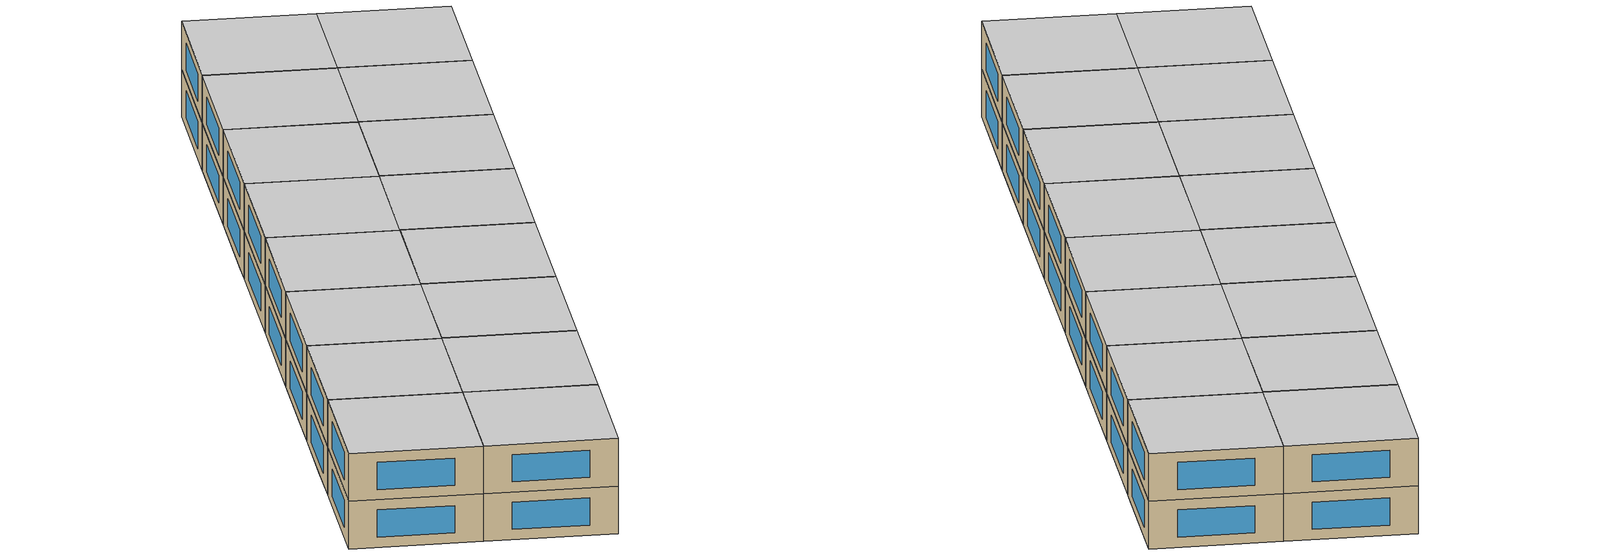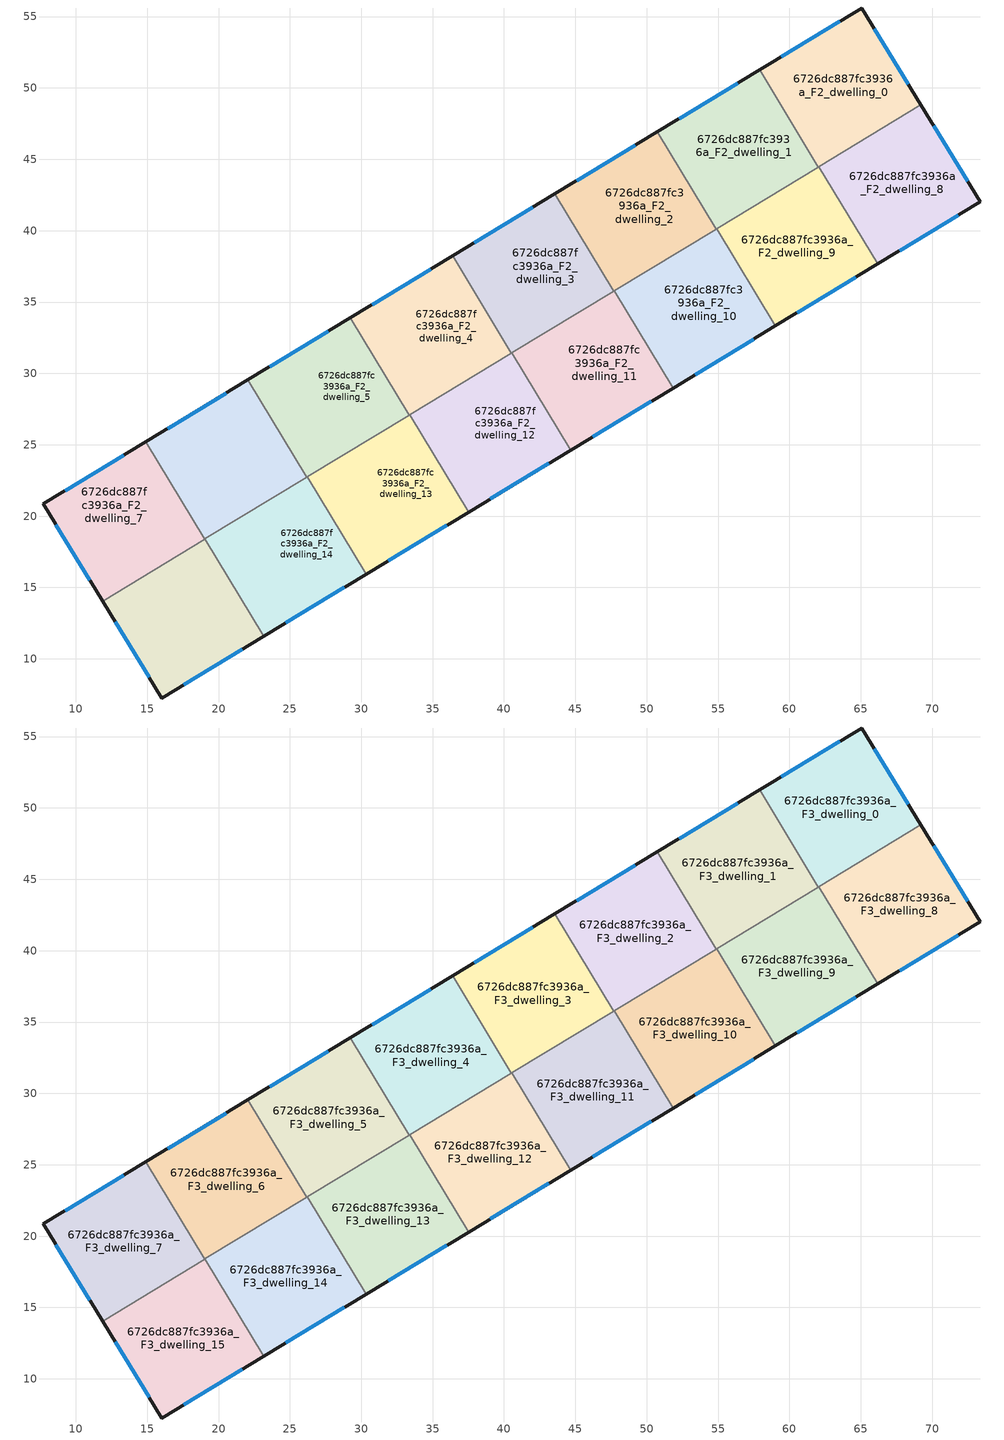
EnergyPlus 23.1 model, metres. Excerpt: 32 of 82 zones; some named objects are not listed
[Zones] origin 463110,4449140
6726dc887fc3936a_F2_dwelling_0
 floor to 6726dc887fc3936a_F1_dwelling_1 (EU_floor_Construction): 65.07,55.6 69.22,48.81 62.47,44.72 58.34,51.53 z6
 floor to 6726dc887fc3936a_F1_dwelling_3 (EU_floor_Construction): 58.34,51.53 62.47,44.72 62.03,44.46 57.91,51.26 z6
 wall outside (EU_wall_Construction): 69.22,48.81 65.07,55.6 57.91,51.26 z6:9
 wall to 6726dc887fc3936a_F2_dwelling_1 (EU_wall_Construction): 57.91,51.26 62.03,44.46 z6:9
 wall to 6726dc887fc3936a_F2_dwelling_8 (EU_wall_Construction): 62.06,44.47 69.22,48.81 z6:9
 wall to 6726dc887fc3936a_F2_dwelling_9 (EU_wall_Construction): 62.03,44.46 62.06,44.47 z6:9
 window (EU_Window_Construction): 68.33,50.27 65.95,54.15 / 63.53,54.67 59.44,52.19 z6.64:8.36
6726dc887fc3936a_F2_dwelling_1
 floor adiabatic (EU_floor_Construction): 57.91,51.26 62.03,44.46 55.72,40.63 51.59,47.44 z6
 floor to 6726dc887fc3936a_F1_dwelling_5 (EU_floor_Construction): 51.59,47.44 55.72,40.63 54.86,40.11 50.74,46.92 z6
 wall outside (EU_wall_Construction): 57.91,51.26 50.74,46.92 z6:9
 wall to 6726dc887fc3936a_F2_dwelling_2 (EU_wall_Construction): 50.74,46.92 54.86,40.11 z6:9
 wall to 6726dc887fc3936a_F2_dwelling_9 (EU_wall_Construction): 54.89,40.13 62.03,44.46 z6:9
 wall to 6726dc887fc3936a_F2_dwelling_10 (EU_wall_Construction): 54.86,40.11 54.89,40.13 z6:9
 window (EU_Window_Construction): 56.37,50.33 52.27,47.85 z6.64:8.36
6726dc887fc3936a_F2_dwelling_10
 floor to 6726dc887fc3936a_F1_dwelling_4 (EU_floor_Construction): 54.89,40.13 59.02,33.32 53.1,29.73 48.97,36.54 z6
 floor adiabatic (EU_floor_Construction): 54.89,40.13 48.97,36.54 53.1,29.73 51.85,28.97 47.72,35.78 z6
 wall outside (EU_wall_Construction): 51.85,28.97 59.02,33.32 z6:9
 wall to 6726dc887fc3936a_F2_dwelling_9 (EU_wall_Construction): 59.02,33.32 54.89,40.13 z6:9
 wall to 6726dc887fc3936a_F2_dwelling_11 (EU_wall_Construction): 47.72,35.78 51.85,28.97 z6:9
 wall to 6726dc887fc3936a_F2_dwelling_2 (EU_wall_Construction): 54.86,40.11 47.72,35.78 z6:9
 window (EU_Window_Construction): 53.39,29.91 57.48,32.39 z6.64:8.36
6726dc887fc3936a_F2_dwelling_11
 floor adiabatic (EU_floor_Construction): 47.72,35.78 51.85,28.97 46.35,25.64 42.23,32.45 z6
 floor to 6726dc887fc3936a_F1_dwelling_8 (EU_floor_Construction): 42.23,32.45 46.35,25.64 44.68,24.63 40.56,31.44 z6
 wall outside (EU_wall_Construction): 44.68,24.63 51.85,28.97 z6:9
 wall to 6726dc887fc3936a_F2_dwelling_12 (EU_wall_Construction): 40.56,31.44 44.68,24.63 z6:9
 wall to 6726dc887fc3936a_F2_dwelling_3 (EU_wall_Construction): 47.69,35.76 40.56,31.44 z6:9
 wall to 6726dc887fc3936a_F2_dwelling_2 (EU_wall_Construction): 47.72,35.78 47.69,35.76 z6:9
 window (EU_Window_Construction): 46.22,25.56 50.32,28.04 z6.64:8.36
6726dc887fc3936a_F2_dwelling_12
 floor to 6726dc887fc3936a_F1_dwelling_8 (EU_floor_Construction): 40.56,31.44 44.68,24.63 39.61,21.55 35.48,28.36 z6
 floor to 6726dc887fc3936a_F1_dwelling_10 (EU_floor_Construction): 35.48,28.36 39.61,21.55 37.51,20.29 33.39,27.09 z6
 wall outside (EU_wall_Construction): 37.52,20.29 44.68,24.63 z6:9
 wall to 6726dc887fc3936a_F2_dwelling_13 (EU_wall_Construction): 33.39,27.09 37.52,20.29 z6:9
 wall to 6726dc887fc3936a_F2_dwelling_4 (EU_wall_Construction): 40.52,31.42 33.39,27.09 z6:9
 wall to 6726dc887fc3936a_F2_dwelling_3 (EU_wall_Construction): 40.56,31.44 40.52,31.42 z6:9
 window (EU_Window_Construction): 39.05,21.22 43.15,23.7 z6.64:8.36
6726dc887fc3936a_F2_dwelling_13
 floor to 6726dc887fc3936a_F1_dwelling_10 (EU_floor_Construction): 33.39,27.09 37.52,20.29 32.86,17.46 28.73,24.27 z6
 floor to 6726dc887fc3936a_F1_dwelling_12 (EU_floor_Construction): 28.73,24.27 32.86,17.46 30.35,15.94 26.22,22.75 z6
 wall outside (EU_wall_Construction): 30.35,15.94 37.52,20.29 z6:9
 wall to 6726dc887fc3936a_F2_dwelling_14 (EU_wall_Construction): 26.22,22.75 30.35,15.94 z6:9
 wall to 6726dc887fc3936a_F2_dwelling_5 (EU_wall_Construction): 33.36,27.07 26.22,22.75 z6:9
 wall to 6726dc887fc3936a_F2_dwelling_4 (EU_wall_Construction): 33.39,27.09 33.36,27.07 z6:9
 window (EU_Window_Construction): 31.88,16.87 35.98,19.35 z6.64:8.36
6726dc887fc3936a_F2_dwelling_14
 floor to 6726dc887fc3936a_F1_dwelling_12 (EU_floor_Construction): 26.22,22.75 30.35,15.94 26.12,13.38 21.99,20.18 z6
 floor to 6726dc887fc3936a_F1_dwelling_14 (EU_floor_Construction): 21.99,20.18 26.12,13.38 23.18,11.59 19.05,18.4 z6
 wall outside (EU_wall_Construction): 23.18,11.59 30.35,15.94 z6:9
 wall to 6726dc887fc3936a_F2_dwelling_15 (EU_wall_Construction): 19.05,18.4 23.18,11.59 z6:9
 wall to 6726dc887fc3936a_F2_dwelling_6 (EU_wall_Construction): 26.19,22.73 19.05,18.4 z6:9
 wall to 6726dc887fc3936a_F2_dwelling_5 (EU_wall_Construction): 26.22,22.75 26.19,22.73 z6:9
 window (EU_Window_Construction): 24.71,12.52 28.81,15.01 z6.64:8.36
6726dc887fc3936a_F2_dwelling_15
 floor to 6726dc887fc3936a_F1_dwelling_14 (EU_floor_Construction): 19.05,18.4 23.18,11.59 19.37,9.29 15.24,16.09 z6
 floor to 6726dc887fc3936a_F1_dwelling_15 (EU_floor_Construction): 15.24,16.09 19.37,9.29 16.02,7.26 11.87,14.05 z6
 wall outside (EU_wall_Construction): 11.87,14.05 16.02,7.26 23.18,11.59 z6:9
 wall to 6726dc887fc3936a_F2_dwelling_7 (EU_wall_Construction): 19.02,18.39 11.87,14.05 z6:9
 wall to 6726dc887fc3936a_F2_dwelling_6 (EU_wall_Construction): 19.05,18.4 19.03,18.39 z6:9
 window (EU_Window_Construction): 17.55,8.19 21.65,10.66 / 12.76,12.59 15.13,8.71 z6.64:8.36
6726dc887fc3936a_F2_dwelling_2
 floor to 6726dc887fc3936a_F1_dwelling_5 (EU_floor_Construction): 50.74,46.92 54.86,40.11 48.97,36.54 44.85,43.35 z6
 floor to 6726dc887fc3936a_F1_dwelling_7 (EU_floor_Construction): 44.85,43.35 48.97,36.54 47.69,35.76 43.57,42.57 z6
 wall outside (EU_wall_Construction): 50.74,46.92 43.57,42.57 z6:9
 wall to 6726dc887fc3936a_F2_dwelling_3 (EU_wall_Construction): 43.57,42.57 47.69,35.76 z6:9
 window (EU_Window_Construction): 49.2,45.99 45.1,43.5 z6.64:8.36
6726dc887fc3936a_F2_dwelling_3
 floor to 6726dc887fc3936a_F1_dwelling_7 (EU_floor_Construction): 43.57,42.57 47.69,35.76 42.23,32.45 38.1,39.26 z6
 floor to 6726dc887fc3936a_F1_dwelling_9 (EU_floor_Construction): 38.1,39.26 42.23,32.45 40.52,31.42 36.4,38.23 z6
 wall outside (EU_wall_Construction): 43.57,42.57 36.4,38.23 z6:9
 wall to 6726dc887fc3936a_F2_dwelling_4 (EU_wall_Construction): 36.4,38.23 40.52,31.42 z6:9
 window (EU_Window_Construction): 42.03,41.64 37.93,39.16 z6.64:8.36
6726dc887fc3936a_F2_dwelling_4
 floor to 6726dc887fc3936a_F1_dwelling_9 (EU_floor_Construction): 36.4,38.23 40.52,31.42 35.48,28.36 31.35,35.17 z6
 floor to 6726dc887fc3936a_F1_dwelling_11 (EU_floor_Construction): 31.35,35.17 35.48,28.36 33.36,27.07 29.23,33.88 z6
 wall outside (EU_wall_Construction): 36.4,38.23 29.23,33.88 z6:9
 wall to 6726dc887fc3936a_F2_dwelling_5 (EU_wall_Construction): 29.23,33.88 33.36,27.07 z6:9
 window (EU_Window_Construction): 34.86,37.3 30.76,34.81 z6.64:8.36
6726dc887fc3936a_F2_dwelling_5
 floor to 6726dc887fc3936a_F1_dwelling_11 (EU_floor_Construction): 29.23,33.88 33.36,27.07 28.73,24.27 24.61,31.08 z6
 floor to 6726dc887fc3936a_F1_dwelling_13 (EU_floor_Construction): 24.61,31.08 28.73,24.27 26.19,22.73 22.06,29.54 z6
 wall outside (EU_wall_Construction): 29.23,33.88 22.06,29.54 z6:9
 wall to 6726dc887fc3936a_F2_dwelling_6 (EU_wall_Construction): 22.06,29.54 26.19,22.73 z6:9
 window (EU_Window_Construction): 27.69,32.95 23.6,30.47 z6.64:8.36
6726dc887fc3936a_F2_dwelling_6
 floor to 6726dc887fc3936a_F1_dwelling_13 (EU_floor_Construction): 22.06,29.54 26.19,22.73 21.99,20.18 17.86,26.99 z6
 floor to 6726dc887fc3936a_F1_dwelling_15 (EU_floor_Construction): 20.61,22.46 21.99,20.18 19.02,18.39 17.64,20.66 z6
 floor to 6726dc887fc3936a_F1_dwelling_16 (EU_floor_Construction): 17.86,26.99 20.61,22.46 17.64,20.66 14.9,25.2 z6
 wall outside (EU_wall_Construction): 22.06,29.54 14.9,25.2 z6:9
 wall to 6726dc887fc3936a_F2_dwelling_7 (EU_wall_Construction): 14.9,25.2 19.03,18.39 z6:9
 window (EU_Window_Construction): 20.53,28.61 16.43,26.13 z6.64:8.36
6726dc887fc3936a_F2_dwelling_7
 floor to 6726dc887fc3936a_F1_dwelling_15 (EU_floor_Construction): 17.64,20.66 19.02,18.39 11.87,14.05 10.48,16.32 z6
 floor to 6726dc887fc3936a_F1_dwelling_16 (EU_floor_Construction): 14.9,25.2 17.64,20.66 10.48,16.32 7.72,20.85 z6
 wall outside (EU_wall_Construction): 14.9,25.2 7.72,20.85 11.87,14.05 z6:9
 window (EU_Window_Construction): 8.61,19.39 10.98,15.51 / 13.36,24.27 9.26,21.78 z6.64:8.36
6726dc887fc3936a_F2_dwelling_8
 floor to 6726dc887fc3936a_F1_dwelling_0 (EU_floor_Construction): 69.22,48.8 73.37,42.02 66.59,37.91 62.48,44.71 z6
 floor to 6726dc887fc3936a_F1_dwelling_2 (EU_floor_Construction): 62.47,44.72 66.59,37.91 66.19,37.67 62.06,44.47 z6
 floor to 6726dc887fc3936a_F1_dwelling_1 (EU_floor_Construction): 69.22,48.81 69.22,48.8 62.48,44.71 62.47,44.72 z6
 wall outside (EU_wall_Construction): 66.19,37.67 73.37,42.02 69.22,48.81 z6:9
 wall to 6726dc887fc3936a_F2_dwelling_9 (EU_wall_Construction): 62.06,44.47 66.19,37.67 z6:9
 window (EU_Window_Construction): 72.48,43.47 70.11,47.36 / 67.73,38.6 71.83,41.09 z6.64:8.36
6726dc887fc3936a_F2_dwelling_9
 floor adiabatic (EU_floor_Construction): 62.06,44.47 66.19,37.67 59.02,33.32 54.89,40.13 z6
 wall outside (EU_wall_Construction): 59.02,33.32 66.19,37.67 z6:9
 window (EU_Window_Construction): 60.55,34.25 64.65,36.73 z6.64:8.36
6726dc887fc3936a_F3_dwelling_0
 floor to 6726dc887fc3936a_F2_dwelling_0 (EU_floor_Construction): 65.07,55.6 69.22,48.81 62.03,44.46 57.91,51.26 z9
 wall outside (EU_wall_Construction): 69.22,48.81 65.07,55.6 57.91,51.26 z9:12
 wall to 6726dc887fc3936a_F3_dwelling_1 (EU_wall_Construction): 57.91,51.26 62.03,44.46 z9:12
 wall to 6726dc887fc3936a_F3_dwelling_8 (EU_wall_Construction): 62.06,44.47 69.22,48.81 z9:12
 wall to 6726dc887fc3936a_F3_dwelling_9 (EU_wall_Construction): 62.03,44.46 62.06,44.47 z9:12
 window (EU_Window_Construction): 68.33,50.27 65.95,54.15 / 63.53,54.67 59.44,52.19 z9.64:11.36
 ceiling to 6726dc887fc3936a_F4_dwelling_0 (EU_floor_Construction): 69.22,48.81 65.07,55.6 57.91,51.26 62.03,44.46 z12
6726dc887fc3936a_F3_dwelling_1
 floor to 6726dc887fc3936a_F2_dwelling_1 (EU_floor_Construction): 57.91,51.26 62.03,44.46 54.86,40.11 50.74,46.92 z9
 wall outside (EU_wall_Construction): 57.91,51.26 50.74,46.92 z9:12
 wall to 6726dc887fc3936a_F3_dwelling_2 (EU_wall_Construction): 50.74,46.92 54.86,40.11 z9:12
 wall to 6726dc887fc3936a_F3_dwelling_9 (EU_wall_Construction): 54.89,40.13 62.03,44.46 z9:12
 wall to 6726dc887fc3936a_F3_dwelling_10 (EU_wall_Construction): 54.86,40.11 54.89,40.13 z9:12
 window (EU_Window_Construction): 56.37,50.33 52.27,47.85 z9.64:11.36
 ceiling to 6726dc887fc3936a_F4_dwelling_1 (EU_floor_Construction): 62.03,44.46 57.91,51.26 50.74,46.92 54.86,40.11 z12
6726dc887fc3936a_F3_dwelling_10
 floor to 6726dc887fc3936a_F2_dwelling_10 (EU_floor_Construction): 54.89,40.13 59.02,33.32 51.85,28.97 47.72,35.78 z9
 wall outside (EU_wall_Construction): 51.85,28.97 59.02,33.32 z9:12
 wall to 6726dc887fc3936a_F3_dwelling_9 (EU_wall_Construction): 59.02,33.32 54.89,40.13 z9:12
 wall to 6726dc887fc3936a_F3_dwelling_11 (EU_wall_Construction): 47.72,35.78 51.85,28.97 z9:12
 wall to 6726dc887fc3936a_F3_dwelling_2 (EU_wall_Construction): 54.86,40.11 47.72,35.78 z9:12
 window (EU_Window_Construction): 53.39,29.91 57.48,32.39 z9.64:11.36
 ceiling to 6726dc887fc3936a_F4_dwelling_10 (EU_floor_Construction): 59.02,33.32 54.89,40.13 47.72,35.78 51.85,28.97 z12
6726dc887fc3936a_F3_dwelling_11
 floor to 6726dc887fc3936a_F2_dwelling_11 (EU_floor_Construction): 47.72,35.78 51.85,28.97 44.68,24.63 40.56,31.44 z9
 wall outside (EU_wall_Construction): 44.68,24.63 51.85,28.97 z9:12
 wall to 6726dc887fc3936a_F3_dwelling_12 (EU_wall_Construction): 40.56,31.44 44.68,24.63 z9:12
 wall to 6726dc887fc3936a_F3_dwelling_3 (EU_wall_Construction): 47.69,35.76 40.56,31.44 z9:12
 wall to 6726dc887fc3936a_F3_dwelling_2 (EU_wall_Construction): 47.72,35.78 47.69,35.76 z9:12
 window (EU_Window_Construction): 46.22,25.56 50.32,28.04 z9.64:11.36
 ceiling to 6726dc887fc3936a_F4_dwelling_11 (EU_floor_Construction): 51.85,28.97 47.72,35.78 40.56,31.44 44.68,24.63 z12
6726dc887fc3936a_F3_dwelling_12
 floor to 6726dc887fc3936a_F2_dwelling_12 (EU_floor_Construction): 40.56,31.44 44.68,24.63 37.52,20.29 33.39,27.09 z9
 wall outside (EU_wall_Construction): 37.52,20.29 44.68,24.63 z9:12
 wall to 6726dc887fc3936a_F3_dwelling_13 (EU_wall_Construction): 33.39,27.09 37.52,20.29 z9:12
 wall to 6726dc887fc3936a_F3_dwelling_4 (EU_wall_Construction): 40.52,31.42 33.39,27.09 z9:12
 wall to 6726dc887fc3936a_F3_dwelling_3 (EU_wall_Construction): 40.56,31.44 40.52,31.42 z9:12
 window (EU_Window_Construction): 39.05,21.22 43.15,23.7 z9.64:11.36
 ceiling to 6726dc887fc3936a_F4_dwelling_12 (EU_floor_Construction): 44.68,24.63 40.56,31.44 33.39,27.09 37.52,20.29 z12
6726dc887fc3936a_F3_dwelling_13
 floor to 6726dc887fc3936a_F2_dwelling_13 (EU_floor_Construction): 33.39,27.09 37.52,20.29 30.35,15.94 26.22,22.75 z9
 wall outside (EU_wall_Construction): 30.35,15.94 37.52,20.29 z9:12
 wall to 6726dc887fc3936a_F3_dwelling_14 (EU_wall_Construction): 26.22,22.75 30.35,15.94 z9:12
 wall to 6726dc887fc3936a_F3_dwelling_5 (EU_wall_Construction): 33.36,27.07 26.22,22.75 z9:12
 wall to 6726dc887fc3936a_F3_dwelling_4 (EU_wall_Construction): 33.39,27.09 33.36,27.07 z9:12
 window (EU_Window_Construction): 31.88,16.87 35.98,19.35 z9.64:11.36
 ceiling to 6726dc887fc3936a_F4_dwelling_13 (EU_floor_Construction): 37.52,20.29 33.39,27.09 26.22,22.75 30.35,15.94 z12
6726dc887fc3936a_F3_dwelling_14
 floor to 6726dc887fc3936a_F2_dwelling_14 (EU_floor_Construction): 26.22,22.75 30.35,15.94 23.18,11.59 19.05,18.4 z9
 wall outside (EU_wall_Construction): 23.18,11.59 30.35,15.94 z9:12
 wall to 6726dc887fc3936a_F3_dwelling_15 (EU_wall_Construction): 19.05,18.4 23.18,11.59 z9:12
 wall to 6726dc887fc3936a_F3_dwelling_6 (EU_wall_Construction): 26.19,22.73 19.05,18.4 z9:12
 wall to 6726dc887fc3936a_F3_dwelling_5 (EU_wall_Construction): 26.22,22.75 26.19,22.73 z9:12
 window (EU_Window_Construction): 24.71,12.52 28.81,15.01 z9.64:11.36
 ceiling to 6726dc887fc3936a_F4_dwelling_14 (EU_floor_Construction): 30.35,15.94 26.22,22.75 19.05,18.4 23.18,11.59 z12
6726dc887fc3936a_F3_dwelling_15
 floor to 6726dc887fc3936a_F2_dwelling_15 (EU_floor_Construction): 19.05,18.4 23.18,11.59 16.02,7.26 11.87,14.05 z9
 wall outside (EU_wall_Construction): 11.87,14.05 16.02,7.26 23.18,11.59 z9:12
 wall to 6726dc887fc3936a_F3_dwelling_7 (EU_wall_Construction): 19.02,18.39 11.87,14.05 z9:12
 wall to 6726dc887fc3936a_F3_dwelling_6 (EU_wall_Construction): 19.05,18.4 19.03,18.39 z9:12
 window (EU_Window_Construction): 17.55,8.19 21.65,10.66 / 12.76,12.59 15.13,8.71 z9.64:11.36
 ceiling to 6726dc887fc3936a_F4_dwelling_15 (EU_floor_Construction): 23.18,11.59 19.05,18.4 11.87,14.05 16.02,7.26 z12
6726dc887fc3936a_F3_dwelling_2
 floor to 6726dc887fc3936a_F2_dwelling_2 (EU_floor_Construction): 50.74,46.92 54.86,40.11 47.69,35.76 43.57,42.57 z9
 wall outside (EU_wall_Construction): 50.74,46.92 43.57,42.57 z9:12
 wall to 6726dc887fc3936a_F3_dwelling_3 (EU_wall_Construction): 43.57,42.57 47.69,35.76 z9:12
 window (EU_Window_Construction): 49.2,45.99 45.1,43.5 z9.64:11.36
 ceiling to 6726dc887fc3936a_F4_dwelling_2 (EU_floor_Construction): 54.86,40.11 50.74,46.92 43.57,42.57 47.69,35.76 z12
6726dc887fc3936a_F3_dwelling_3
 floor to 6726dc887fc3936a_F2_dwelling_3 (EU_floor_Construction): 43.57,42.57 47.69,35.76 40.52,31.42 36.4,38.23 z9
 wall outside (EU_wall_Construction): 43.57,42.57 36.4,38.23 z9:12
 wall to 6726dc887fc3936a_F3_dwelling_4 (EU_wall_Construction): 36.4,38.23 40.52,31.42 z9:12
 window (EU_Window_Construction): 42.03,41.64 37.93,39.16 z9.64:11.36
 ceiling to 6726dc887fc3936a_F4_dwelling_3 (EU_floor_Construction): 47.69,35.76 43.57,42.57 36.4,38.23 40.52,31.42 z12
6726dc887fc3936a_F3_dwelling_4
 floor to 6726dc887fc3936a_F2_dwelling_4 (EU_floor_Construction): 36.4,38.23 40.52,31.42 33.36,27.07 29.23,33.88 z9
 wall outside (EU_wall_Construction): 36.4,38.23 29.23,33.88 z9:12
 wall to 6726dc887fc3936a_F3_dwelling_5 (EU_wall_Construction): 29.23,33.88 33.36,27.07 z9:12
 window (EU_Window_Construction): 34.86,37.3 30.76,34.81 z9.64:11.36
 ceiling to 6726dc887fc3936a_F4_dwelling_4 (EU_floor_Construction): 40.52,31.42 36.4,38.23 29.23,33.88 33.36,27.07 z12
6726dc887fc3936a_F3_dwelling_5
 floor to 6726dc887fc3936a_F2_dwelling_5 (EU_floor_Construction): 29.23,33.88 33.36,27.07 26.19,22.73 22.06,29.54 z9
 wall outside (EU_wall_Construction): 29.23,33.88 22.06,29.54 z9:12
 wall to 6726dc887fc3936a_F3_dwelling_6 (EU_wall_Construction): 22.06,29.54 26.19,22.73 z9:12
 window (EU_Window_Construction): 27.69,32.95 23.6,30.47 z9.64:11.36
 ceiling to 6726dc887fc3936a_F4_dwelling_5 (EU_floor_Construction): 33.36,27.07 29.23,33.88 22.06,29.54 26.19,22.73 z12
6726dc887fc3936a_F3_dwelling_6
 floor to 6726dc887fc3936a_F2_dwelling_6 (EU_floor_Construction): 22.06,29.54 26.19,22.73 19.03,18.39 14.9,25.2 z9
 wall outside (EU_wall_Construction): 22.06,29.54 14.9,25.2 z9:12
 wall to 6726dc887fc3936a_F3_dwelling_7 (EU_wall_Construction): 14.9,25.2 19.03,18.39 z9:12
 window (EU_Window_Construction): 20.53,28.61 16.43,26.13 z9.64:11.36
 ceiling to 6726dc887fc3936a_F4_dwelling_6 (EU_floor_Construction): 26.19,22.73 22.06,29.54 14.9,25.2 19.03,18.39 z12
6726dc887fc3936a_F3_dwelling_7
 floor to 6726dc887fc3936a_F2_dwelling_7 (EU_floor_Construction): 14.9,25.2 19.03,18.39 11.87,14.05 7.72,20.85 z9
 wall outside (EU_wall_Construction): 14.9,25.2 7.72,20.85 11.87,14.05 z9:12
 window (EU_Window_Construction): 8.61,19.39 10.98,15.51 / 13.36,24.27 9.26,21.78 z9.64:11.36
 ceiling to 6726dc887fc3936a_F4_dwelling_7 (EU_floor_Construction): 19.03,18.39 14.9,25.2 7.72,20.85 11.87,14.05 z12
6726dc887fc3936a_F3_dwelling_8
 floor to 6726dc887fc3936a_F2_dwelling_8 (EU_floor_Construction): 69.22,48.81 73.37,42.02 66.19,37.67 62.06,44.47 z9
 wall outside (EU_wall_Construction): 66.19,37.67 73.37,42.02 69.22,48.81 z9:12
 wall to 6726dc887fc3936a_F3_dwelling_9 (EU_wall_Construction): 62.06,44.47 66.19,37.67 z9:12
 window (EU_Window_Construction): 72.48,43.47 70.11,47.36 / 67.73,38.6 71.83,41.09 z9.64:11.36
 ceiling to 6726dc887fc3936a_F4_dwelling_8 (EU_floor_Construction): 73.37,42.02 69.22,48.81 62.06,44.47 66.19,37.67 z12
6726dc887fc3936a_F3_dwelling_9
 floor to 6726dc887fc3936a_F2_dwelling_9 (EU_floor_Construction): 62.06,44.47 66.19,37.67 59.02,33.32 54.89,40.13 z9
 wall outside (EU_wall_Construction): 59.02,33.32 66.19,37.67 z9:12
 window (EU_Window_Construction): 60.55,34.25 64.65,36.73 z9.64:11.36
 ceiling to 6726dc887fc3936a_F4_dwelling_9 (EU_floor_Construction): 66.19,37.67 62.06,44.47 54.89,40.13 59.02,33.32 z12
[Building]
EU S2 Campaign: North Axis=0; Terrain=City; Solar Distribution=FullExterior
[Site:Location]
Yerevan-Zvartnots.Intl.AP: Latitude=40.15; Longitude=44.383; Time Zone=4; Elevation=854
[SizingPeriod:WeatherFileDays]
AnnualSizingPeriod: Begin Month=1; Begin Day of Month=1; End Month=12; End Day of Month=31; Day of Week for Start Day=Monday; Use Weather File Daylight Saving Period=No; Use Weather File Rain and Snow Indicators=No
[MATERIAL]
EU_InternalMass_Material: Roughness=MediumRough; Thickness=0.1; Conductivity=1; Density=1800; Specific Heat=900; Thermal Absorptance=0.9; Solar Absorptance=0.7; Visible Absorptance=0.7
[MATERIAL:NOMASS] Roughness=MediumRough; Thermal Absorptance=0.9; Solar Absorptance=0.7; Visible Absorptance=0.7
Name | Thermal Resistance
EU_wall_NoMass | 1.05043
EU_floor_NoMass | 0.478065
[WINDOWMATERIAL:SIMPLEGLAZINGSYSTEM]
EU_Window_SimpleGlazing: UFactor=2.5566; Solar Heat Gain Coefficient=0.75; Visible Transmittance=0.75
[CONSTRUCTION]
EU_wall_Construction: EU_wall_NoMass
EU_floor_Construction: EU_floor_NoMass
EU_Window_Construction: EU_Window_SimpleGlazing
EU_InternalMass_Construction: EU_InternalMass_Material
[ZONE] Type=1; Multiplier=1; Ceiling Height=autocalculate; Floor Area=autocalculate; Part of Total Floor Area=Yes
Name | Volume
6726dc887fc3936a_F2_dwelling_0; 6726dc887fc3936a_F3_dwelling_0 | 200.208
6726dc887fc3936a_F2_dwelling_1; 6726dc887fc3936a_F3_dwelling_1 | 200.175
6726dc887fc3936a_F2_dwelling_10; 6726dc887fc3936a_F3_dwelling_10; 6726dc887fc3936a_F2_dwelling_11; 6726dc887fc3936a_F3_dwelling_11; 6726dc887fc3936a_F2_dwelling_12; 6726dc887fc3936a_F3_dwelling_12; 6726dc887fc3936a_F2_dwelling_4; 6726dc887fc3936a_F3_dwelling_4 | 200.195
6726dc887fc3936a_F2_dwelling_13; 6726dc887fc3936a_F3_dwelling_13 | 200.199
6726dc887fc3936a_F2_dwelling_14; 6726dc887fc3936a_F3_dwelling_14 | 200.21
6726dc887fc3936a_F2_dwelling_15; 6726dc887fc3936a_F3_dwelling_15 | 200.188
6726dc887fc3936a_F2_dwelling_2; 6726dc887fc3936a_F3_dwelling_2 | 200.196
6726dc887fc3936a_F2_dwelling_3; 6726dc887fc3936a_F3_dwelling_3 | 200.182
6726dc887fc3936a_F2_dwelling_5; 6726dc887fc3936a_F3_dwelling_5 | 200.201
6726dc887fc3936a_F2_dwelling_6; 6726dc887fc3936a_F3_dwelling_6 | 200.203
6726dc887fc3936a_F2_dwelling_7; 6726dc887fc3936a_F3_dwelling_7 | 200.214
6726dc887fc3936a_F2_dwelling_8; 6726dc887fc3936a_F3_dwelling_8 | 200.213
6726dc887fc3936a_F2_dwelling_9; 6726dc887fc3936a_F3_dwelling_9 | 200.194
[INTERNALMASS] Construction=EU_InternalMass_Construction
Name | Zone or ZoneList | Surface Area
6726dc887fc3936a_F2_dwelling_0_EU_InternalMass | 6726dc887fc3936a_F2_dwelling_0 | 66.736
6726dc887fc3936a_F2_dwelling_1_EU_InternalMass | 6726dc887fc3936a_F2_dwelling_1 | 66.725
6726dc887fc3936a_F2_dwelling_2_EU_InternalMass | 6726dc887fc3936a_F2_dwelling_2 | 66.7321
6726dc887fc3936a_F2_dwelling_3_EU_InternalMass | 6726dc887fc3936a_F2_dwelling_3 | 66.7271
6726dc887fc3936a_F2_dwelling_4_EU_InternalMass | 6726dc887fc3936a_F2_dwelling_4 | 66.7318
6726dc887fc3936a_F2_dwelling_5_EU_InternalMass | 6726dc887fc3936a_F2_dwelling_5 | 66.7337
6726dc887fc3936a_F2_dwelling_6_EU_InternalMass | 6726dc887fc3936a_F2_dwelling_6 | 66.7343
6726dc887fc3936a_F2_dwelling_7_EU_InternalMass | 6726dc887fc3936a_F2_dwelling_7 | 66.7381
6726dc887fc3936a_F2_dwelling_8_EU_InternalMass | 6726dc887fc3936a_F2_dwelling_8 | 66.7376
6726dc887fc3936a_F2_dwelling_9_EU_InternalMass | 6726dc887fc3936a_F2_dwelling_9 | 66.7316
6726dc887fc3936a_F2_dwelling_10_EU_InternalMass | 6726dc887fc3936a_F2_dwelling_10 | 66.7316
6726dc887fc3936a_F2_dwelling_11_EU_InternalMass | 6726dc887fc3936a_F2_dwelling_11 | 66.7316
6726dc887fc3936a_F2_dwelling_12_EU_InternalMass | 6726dc887fc3936a_F2_dwelling_12 | 66.7316
6726dc887fc3936a_F2_dwelling_13_EU_InternalMass | 6726dc887fc3936a_F2_dwelling_13 | 66.7328
6726dc887fc3936a_F2_dwelling_14_EU_InternalMass | 6726dc887fc3936a_F2_dwelling_14 | 66.7369
6726dc887fc3936a_F2_dwelling_15_EU_InternalMass | 6726dc887fc3936a_F2_dwelling_15 | 66.7292
6726dc887fc3936a_F3_dwelling_0_EU_InternalMass | 6726dc887fc3936a_F3_dwelling_0 | 66.736
6726dc887fc3936a_F3_dwelling_1_EU_InternalMass | 6726dc887fc3936a_F3_dwelling_1 | 66.725
6726dc887fc3936a_F3_dwelling_2_EU_InternalMass | 6726dc887fc3936a_F3_dwelling_2 | 66.7321
6726dc887fc3936a_F3_dwelling_3_EU_InternalMass | 6726dc887fc3936a_F3_dwelling_3 | 66.7271
6726dc887fc3936a_F3_dwelling_4_EU_InternalMass | 6726dc887fc3936a_F3_dwelling_4 | 66.7318
6726dc887fc3936a_F3_dwelling_5_EU_InternalMass | 6726dc887fc3936a_F3_dwelling_5 | 66.7337
6726dc887fc3936a_F3_dwelling_6_EU_InternalMass | 6726dc887fc3936a_F3_dwelling_6 | 66.7343
6726dc887fc3936a_F3_dwelling_7_EU_InternalMass | 6726dc887fc3936a_F3_dwelling_7 | 66.7381
6726dc887fc3936a_F3_dwelling_8_EU_InternalMass | 6726dc887fc3936a_F3_dwelling_8 | 66.7376
6726dc887fc3936a_F3_dwelling_9_EU_InternalMass | 6726dc887fc3936a_F3_dwelling_9 | 66.7316
6726dc887fc3936a_F3_dwelling_10_EU_InternalMass | 6726dc887fc3936a_F3_dwelling_10 | 66.7316
6726dc887fc3936a_F3_dwelling_11_EU_InternalMass | 6726dc887fc3936a_F3_dwelling_11 | 66.7316
6726dc887fc3936a_F3_dwelling_12_EU_InternalMass | 6726dc887fc3936a_F3_dwelling_12 | 66.7316
6726dc887fc3936a_F3_dwelling_13_EU_InternalMass | 6726dc887fc3936a_F3_dwelling_13 | 66.7328
6726dc887fc3936a_F3_dwelling_14_EU_InternalMass | 6726dc887fc3936a_F3_dwelling_14 | 66.7369
6726dc887fc3936a_F3_dwelling_15_EU_InternalMass | 6726dc887fc3936a_F3_dwelling_15 | 66.7292
[OTHEREQUIPMENT] Fuel Type=Electricity; Design Level Calculation Method=Watts/Area; Power per Zone Floor Area=1; Fraction Latent=0; Fraction Radiant=0; Fraction Lost=0; Carbon Dioxide Generation Rate=0; EndUse Subcategory=EU_Step8_InternalGains
Name | Zone or ZoneList or Space or SpaceList | Schedule
EU_Step8_InternalGain_6726dc887fc3936a_F2_dwelling_0_f000 | 6726dc887fc3936a_F2_dwelling_0 | EU_Step8_GainSchedule_6726dc887fc3936a_F2_dwelling_0_f000
EU_Step8_InternalGain_6726dc887fc3936a_F2_dwelling_1_f000 | 6726dc887fc3936a_F2_dwelling_1 | EU_Step8_GainSchedule_6726dc887fc3936a_F2_dwelling_1_f000
EU_Step8_InternalGain_6726dc887fc3936a_F2_dwelling_2_f000 | 6726dc887fc3936a_F2_dwelling_2 | EU_Step8_GainSchedule_6726dc887fc3936a_F2_dwelling_2_f000
EU_Step8_InternalGain_6726dc887fc3936a_F2_dwelling_3_f000 | 6726dc887fc3936a_F2_dwelling_3 | EU_Step8_GainSchedule_6726dc887fc3936a_F2_dwelling_3_f000
EU_Step8_InternalGain_6726dc887fc3936a_F2_dwelling_4_f000 | 6726dc887fc3936a_F2_dwelling_4 | EU_Step8_GainSchedule_6726dc887fc3936a_F2_dwelling_4_f000
EU_Step8_InternalGain_6726dc887fc3936a_F2_dwelling_5_f000 | 6726dc887fc3936a_F2_dwelling_5 | EU_Step8_GainSchedule_6726dc887fc3936a_F2_dwelling_5_f000
EU_Step8_InternalGain_6726dc887fc3936a_F2_dwelling_6_f000 | 6726dc887fc3936a_F2_dwelling_6 | EU_Step8_GainSchedule_6726dc887fc3936a_F2_dwelling_6_f000
EU_Step8_InternalGain_6726dc887fc3936a_F2_dwelling_7_f000 | 6726dc887fc3936a_F2_dwelling_7 | EU_Step8_GainSchedule_6726dc887fc3936a_F2_dwelling_7_f000
EU_Step8_InternalGain_6726dc887fc3936a_F2_dwelling_8_f000 | 6726dc887fc3936a_F2_dwelling_8 | EU_Step8_GainSchedule_6726dc887fc3936a_F2_dwelling_8_f000
EU_Step8_InternalGain_6726dc887fc3936a_F2_dwelling_9_f000 | 6726dc887fc3936a_F2_dwelling_9 | EU_Step8_GainSchedule_6726dc887fc3936a_F2_dwelling_9_f000
EU_Step8_InternalGain_6726dc887fc3936a_F2_dwelling_10_f000 | 6726dc887fc3936a_F2_dwelling_10 | EU_Step8_GainSchedule_6726dc887fc3936a_F2_dwelling_10_f000
EU_Step8_InternalGain_6726dc887fc3936a_F2_dwelling_11_f000 | 6726dc887fc3936a_F2_dwelling_11 | EU_Step8_GainSchedule_6726dc887fc3936a_F2_dwelling_11_f000
EU_Step8_InternalGain_6726dc887fc3936a_F2_dwelling_12_f000 | 6726dc887fc3936a_F2_dwelling_12 | EU_Step8_GainSchedule_6726dc887fc3936a_F2_dwelling_12_f000
EU_Step8_InternalGain_6726dc887fc3936a_F2_dwelling_13_f000 | 6726dc887fc3936a_F2_dwelling_13 | EU_Step8_GainSchedule_6726dc887fc3936a_F2_dwelling_13_f000
EU_Step8_InternalGain_6726dc887fc3936a_F2_dwelling_14_f000 | 6726dc887fc3936a_F2_dwelling_14 | EU_Step8_GainSchedule_6726dc887fc3936a_F2_dwelling_14_f000
EU_Step8_InternalGain_6726dc887fc3936a_F2_dwelling_15_f000 | 6726dc887fc3936a_F2_dwelling_15 | EU_Step8_GainSchedule_6726dc887fc3936a_F2_dwelling_15_f000
EU_Step8_InternalGain_6726dc887fc3936a_F3_dwelling_0_f000 | 6726dc887fc3936a_F3_dwelling_0 | EU_Step8_GainSchedule_6726dc887fc3936a_F3_dwelling_0_f000
EU_Step8_InternalGain_6726dc887fc3936a_F3_dwelling_1_f000 | 6726dc887fc3936a_F3_dwelling_1 | EU_Step8_GainSchedule_6726dc887fc3936a_F3_dwelling_1_f000
EU_Step8_InternalGain_6726dc887fc3936a_F3_dwelling_2_f000 | 6726dc887fc3936a_F3_dwelling_2 | EU_Step8_GainSchedule_6726dc887fc3936a_F3_dwelling_2_f000
EU_Step8_InternalGain_6726dc887fc3936a_F3_dwelling_3_f000 | 6726dc887fc3936a_F3_dwelling_3 | EU_Step8_GainSchedule_6726dc887fc3936a_F3_dwelling_3_f000
EU_Step8_InternalGain_6726dc887fc3936a_F3_dwelling_4_f000 | 6726dc887fc3936a_F3_dwelling_4 | EU_Step8_GainSchedule_6726dc887fc3936a_F3_dwelling_4_f000
EU_Step8_InternalGain_6726dc887fc3936a_F3_dwelling_5_f000 | 6726dc887fc3936a_F3_dwelling_5 | EU_Step8_GainSchedule_6726dc887fc3936a_F3_dwelling_5_f000
EU_Step8_InternalGain_6726dc887fc3936a_F3_dwelling_6_f000 | 6726dc887fc3936a_F3_dwelling_6 | EU_Step8_GainSchedule_6726dc887fc3936a_F3_dwelling_6_f000
EU_Step8_InternalGain_6726dc887fc3936a_F3_dwelling_7_f000 | 6726dc887fc3936a_F3_dwelling_7 | EU_Step8_GainSchedule_6726dc887fc3936a_F3_dwelling_7_f000
EU_Step8_InternalGain_6726dc887fc3936a_F3_dwelling_8_f000 | 6726dc887fc3936a_F3_dwelling_8 | EU_Step8_GainSchedule_6726dc887fc3936a_F3_dwelling_8_f000
EU_Step8_InternalGain_6726dc887fc3936a_F3_dwelling_9_f000 | 6726dc887fc3936a_F3_dwelling_9 | EU_Step8_GainSchedule_6726dc887fc3936a_F3_dwelling_9_f000
EU_Step8_InternalGain_6726dc887fc3936a_F3_dwelling_10_f000 | 6726dc887fc3936a_F3_dwelling_10 | EU_Step8_GainSchedule_6726dc887fc3936a_F3_dwelling_10_f000
EU_Step8_InternalGain_6726dc887fc3936a_F3_dwelling_11_f000 | 6726dc887fc3936a_F3_dwelling_11 | EU_Step8_GainSchedule_6726dc887fc3936a_F3_dwelling_11_f000
EU_Step8_InternalGain_6726dc887fc3936a_F3_dwelling_12_f000 | 6726dc887fc3936a_F3_dwelling_12 | EU_Step8_GainSchedule_6726dc887fc3936a_F3_dwelling_12_f000
EU_Step8_InternalGain_6726dc887fc3936a_F3_dwelling_13_f000 | 6726dc887fc3936a_F3_dwelling_13 | EU_Step8_GainSchedule_6726dc887fc3936a_F3_dwelling_13_f000
EU_Step8_InternalGain_6726dc887fc3936a_F3_dwelling_14_f000 | 6726dc887fc3936a_F3_dwelling_14 | EU_Step8_GainSchedule_6726dc887fc3936a_F3_dwelling_14_f000
EU_Step8_InternalGain_6726dc887fc3936a_F3_dwelling_15_f000 | 6726dc887fc3936a_F3_dwelling_15 | EU_Step8_GainSchedule_6726dc887fc3936a_F3_dwelling_15_f000
[ZONEVENTILATION:DESIGNFLOWRATE] Schedule=EU_AlwaysOn; Design Flow Rate Calculation Method=AirChanges/Hour; Air Changes per Hour=0.557805; Ventilation Type=Natural; Fan Pressure Rise=0; Fan Total Efficiency=1; Constant Term Coefficient=1; Temperature Term Coefficient=0; Velocity Term Coefficient=0; Velocity Squared Term Coefficient=0; Minimum Indoor Temperature=-100; Maximum Indoor Temperature=100; Delta Temperature=-100; Minimum Outdoor Temperature=-100; Maximum Outdoor Temperature=100; Maximum Wind Speed=40
Name | Zone or ZoneList or Space or SpaceList
EU_ConstantAir_6726dc887fc3936a_F2_dwelling_0 | 6726dc887fc3936a_F2_dwelling_0
EU_ConstantAir_6726dc887fc3936a_F2_dwelling_1 | 6726dc887fc3936a_F2_dwelling_1
EU_ConstantAir_6726dc887fc3936a_F2_dwelling_2 | 6726dc887fc3936a_F2_dwelling_2
EU_ConstantAir_6726dc887fc3936a_F2_dwelling_3 | 6726dc887fc3936a_F2_dwelling_3
EU_ConstantAir_6726dc887fc3936a_F2_dwelling_4 | 6726dc887fc3936a_F2_dwelling_4
EU_ConstantAir_6726dc887fc3936a_F2_dwelling_5 | 6726dc887fc3936a_F2_dwelling_5
EU_ConstantAir_6726dc887fc3936a_F2_dwelling_6 | 6726dc887fc3936a_F2_dwelling_6
EU_ConstantAir_6726dc887fc3936a_F2_dwelling_7 | 6726dc887fc3936a_F2_dwelling_7
EU_ConstantAir_6726dc887fc3936a_F2_dwelling_8 | 6726dc887fc3936a_F2_dwelling_8
EU_ConstantAir_6726dc887fc3936a_F2_dwelling_9 | 6726dc887fc3936a_F2_dwelling_9
EU_ConstantAir_6726dc887fc3936a_F2_dwelling_10 | 6726dc887fc3936a_F2_dwelling_10
EU_ConstantAir_6726dc887fc3936a_F2_dwelling_11 | 6726dc887fc3936a_F2_dwelling_11
EU_ConstantAir_6726dc887fc3936a_F2_dwelling_12 | 6726dc887fc3936a_F2_dwelling_12
EU_ConstantAir_6726dc887fc3936a_F2_dwelling_13 | 6726dc887fc3936a_F2_dwelling_13
EU_ConstantAir_6726dc887fc3936a_F2_dwelling_14 | 6726dc887fc3936a_F2_dwelling_14
EU_ConstantAir_6726dc887fc3936a_F2_dwelling_15 | 6726dc887fc3936a_F2_dwelling_15
EU_ConstantAir_6726dc887fc3936a_F3_dwelling_0 | 6726dc887fc3936a_F3_dwelling_0
EU_ConstantAir_6726dc887fc3936a_F3_dwelling_1 | 6726dc887fc3936a_F3_dwelling_1
EU_ConstantAir_6726dc887fc3936a_F3_dwelling_2 | 6726dc887fc3936a_F3_dwelling_2
EU_ConstantAir_6726dc887fc3936a_F3_dwelling_3 | 6726dc887fc3936a_F3_dwelling_3
EU_ConstantAir_6726dc887fc3936a_F3_dwelling_4 | 6726dc887fc3936a_F3_dwelling_4
EU_ConstantAir_6726dc887fc3936a_F3_dwelling_5 | 6726dc887fc3936a_F3_dwelling_5
EU_ConstantAir_6726dc887fc3936a_F3_dwelling_6 | 6726dc887fc3936a_F3_dwelling_6
EU_ConstantAir_6726dc887fc3936a_F3_dwelling_7 | 6726dc887fc3936a_F3_dwelling_7
EU_ConstantAir_6726dc887fc3936a_F3_dwelling_8 | 6726dc887fc3936a_F3_dwelling_8
EU_ConstantAir_6726dc887fc3936a_F3_dwelling_9 | 6726dc887fc3936a_F3_dwelling_9
EU_ConstantAir_6726dc887fc3936a_F3_dwelling_10 | 6726dc887fc3936a_F3_dwelling_10
EU_ConstantAir_6726dc887fc3936a_F3_dwelling_11 | 6726dc887fc3936a_F3_dwelling_11
EU_ConstantAir_6726dc887fc3936a_F3_dwelling_12 | 6726dc887fc3936a_F3_dwelling_12
EU_ConstantAir_6726dc887fc3936a_F3_dwelling_13 | 6726dc887fc3936a_F3_dwelling_13
EU_ConstantAir_6726dc887fc3936a_F3_dwelling_14 | 6726dc887fc3936a_F3_dwelling_14
EU_ConstantAir_6726dc887fc3936a_F3_dwelling_15 | 6726dc887fc3936a_F3_dwelling_15
[HVACTEMPLATE:THERMOSTAT] Constant Heating Setpoint=20; Constant Cooling Setpoint=50
EU_HeatOnly_6726dc887fc3936a_F0_dwelling_0; EU_HeatOnly_6726dc887fc3936a_F0_dwelling_1; EU_HeatOnly_6726dc887fc3936a_F0_dwelling_2; EU_HeatOnly_6726dc887fc3936a_F0_dwelling_3; EU_HeatOnly_6726dc887fc3936a_F0_dwelling_4; EU_HeatOnly_6726dc887fc3936a_F0_dwelling_5; EU_HeatOnly_6726dc887fc3936a_F0_dwelling_6; EU_HeatOnly_6726dc887fc3936a_F0_dwelling_7; EU_HeatOnly_6726dc887fc3936a_F0_dwelling_8; EU_HeatOnly_6726dc887fc3936a_F0_dwelling_9; EU_HeatOnly_6726dc887fc3936a_F0_dwelling_10; EU_HeatOnly_6726dc887fc3936a_F0_dwelling_11; EU_HeatOnly_6726dc887fc3936a_F0_dwelling_12; EU_HeatOnly_6726dc887fc3936a_F0_dwelling_13; EU_HeatOnly_6726dc887fc3936a_F0_dwelling_14; EU_HeatOnly_6726dc887fc3936a_F0_dwelling_15; EU_HeatOnly_6726dc887fc3936a_F0_dwelling_16; EU_HeatOnly_6726dc887fc3936a_F1_dwelling_0; EU_HeatOnly_6726dc887fc3936a_F1_dwelling_1; EU_HeatOnly_6726dc887fc3936a_F1_dwelling_2; EU_HeatOnly_6726dc887fc3936a_F1_dwelling_3; EU_HeatOnly_6726dc887fc3936a_F1_dwelling_4; EU_HeatOnly_6726dc887fc3936a_F1_dwelling_5; EU_HeatOnly_6726dc887fc3936a_F1_dwelling_6; EU_HeatOnly_6726dc887fc3936a_F1_dwelling_7; EU_HeatOnly_6726dc887fc3936a_F1_dwelling_8
[HVACTEMPLATE:ZONE:IDEALLOADSAIRSYSTEM] System Availability Schedule=EU_AlwaysOn; Maximum Heating Supply Air Temperature=50; Minimum Cooling Supply Air Temperature=13; Maximum Heating Supply Air Humidity Ratio=0.0156; Minimum Cooling Supply Air Humidity Ratio=0.0077; Heating Limit=NoLimit; Cooling Limit=NoLimit; Heating Availability Schedule=EU_AlwaysOn; Cooling Availability Schedule=EU_CoolingOff; Dehumidification Control Type=ConstantSensibleHeatRatio; Cooling Sensible Heat Ratio=0.7; Dehumidification Setpoint=60; Humidification Control Type=None; Humidification Setpoint=30; Outdoor Air Method=None; Outdoor Air Flow Rate per Person=0.00944; Outdoor Air Flow Rate per Zone Floor Area=0; Outdoor Air Flow Rate per Zone=0; Demand Controlled Ventilation Type=None; Outdoor Air Economizer Type=NoEconomizer; Heat Recovery Type=None; Sensible Heat Recovery Effectiveness=0.7; Latent Heat Recovery Effectiveness=0.65
Name | Template Thermostat
6726dc887fc3936a_F2_dwelling_0 | EU_HeatOnly_6726dc887fc3936a_F2_dwelling_0
6726dc887fc3936a_F2_dwelling_1 | EU_HeatOnly_6726dc887fc3936a_F2_dwelling_1
6726dc887fc3936a_F2_dwelling_2 | EU_HeatOnly_6726dc887fc3936a_F2_dwelling_2
6726dc887fc3936a_F2_dwelling_3 | EU_HeatOnly_6726dc887fc3936a_F2_dwelling_3
6726dc887fc3936a_F2_dwelling_4 | EU_HeatOnly_6726dc887fc3936a_F2_dwelling_4
6726dc887fc3936a_F2_dwelling_5 | EU_HeatOnly_6726dc887fc3936a_F2_dwelling_5
6726dc887fc3936a_F2_dwelling_6 | EU_HeatOnly_6726dc887fc3936a_F2_dwelling_6
6726dc887fc3936a_F2_dwelling_7 | EU_HeatOnly_6726dc887fc3936a_F2_dwelling_7
6726dc887fc3936a_F2_dwelling_8 | EU_HeatOnly_6726dc887fc3936a_F2_dwelling_8
6726dc887fc3936a_F2_dwelling_9 | EU_HeatOnly_6726dc887fc3936a_F2_dwelling_9
6726dc887fc3936a_F2_dwelling_10 | EU_HeatOnly_6726dc887fc3936a_F2_dwelling_10
6726dc887fc3936a_F2_dwelling_11 | EU_HeatOnly_6726dc887fc3936a_F2_dwelling_11
6726dc887fc3936a_F2_dwelling_12 | EU_HeatOnly_6726dc887fc3936a_F2_dwelling_12
6726dc887fc3936a_F2_dwelling_13 | EU_HeatOnly_6726dc887fc3936a_F2_dwelling_13
6726dc887fc3936a_F2_dwelling_14 | EU_HeatOnly_6726dc887fc3936a_F2_dwelling_14
6726dc887fc3936a_F2_dwelling_15 | EU_HeatOnly_6726dc887fc3936a_F2_dwelling_15
6726dc887fc3936a_F3_dwelling_0 | EU_HeatOnly_6726dc887fc3936a_F3_dwelling_0
6726dc887fc3936a_F3_dwelling_1 | EU_HeatOnly_6726dc887fc3936a_F3_dwelling_1
6726dc887fc3936a_F3_dwelling_2 | EU_HeatOnly_6726dc887fc3936a_F3_dwelling_2
6726dc887fc3936a_F3_dwelling_3 | EU_HeatOnly_6726dc887fc3936a_F3_dwelling_3
6726dc887fc3936a_F3_dwelling_4 | EU_HeatOnly_6726dc887fc3936a_F3_dwelling_4
6726dc887fc3936a_F3_dwelling_5 | EU_HeatOnly_6726dc887fc3936a_F3_dwelling_5
6726dc887fc3936a_F3_dwelling_6 | EU_HeatOnly_6726dc887fc3936a_F3_dwelling_6
6726dc887fc3936a_F3_dwelling_7 | EU_HeatOnly_6726dc887fc3936a_F3_dwelling_7
6726dc887fc3936a_F3_dwelling_8 | EU_HeatOnly_6726dc887fc3936a_F3_dwelling_8
6726dc887fc3936a_F3_dwelling_9 | EU_HeatOnly_6726dc887fc3936a_F3_dwelling_9
6726dc887fc3936a_F3_dwelling_10 | EU_HeatOnly_6726dc887fc3936a_F3_dwelling_10
6726dc887fc3936a_F3_dwelling_11 | EU_HeatOnly_6726dc887fc3936a_F3_dwelling_11
6726dc887fc3936a_F3_dwelling_12 | EU_HeatOnly_6726dc887fc3936a_F3_dwelling_12
6726dc887fc3936a_F3_dwelling_13 | EU_HeatOnly_6726dc887fc3936a_F3_dwelling_13
6726dc887fc3936a_F3_dwelling_14 | EU_HeatOnly_6726dc887fc3936a_F3_dwelling_14
6726dc887fc3936a_F3_dwelling_15 | EU_HeatOnly_6726dc887fc3936a_F3_dwelling_15
[SIZING:ZONE] Zone Cooling Design Supply Air Temperature Input Method=SupplyAirTemperature; Zone Cooling Design Supply Air Temperature=13; Zone Heating Design Supply Air Temperature Input Method=SupplyAirTemperature; Zone Heating Design Supply Air Temperature=50; Zone Cooling Design Supply Air Humidity Ratio=0.008; Zone Heating Design Supply Air Humidity Ratio=0.008; Cooling Design Air Flow Method=DesignDay; Cooling Design Air Flow Rate=0; Cooling Minimum Air Flow per Zone Floor Area=0.000762; Cooling Minimum Air Flow=0; Cooling Minimum Air Flow Fraction=0.2; Heating Design Air Flow Method=DesignDay; Heating Design Air Flow Rate=0; Heating Maximum Air Flow per Zone Floor Area=0.002032; Heating Maximum Air Flow=0.141576; Heating Maximum Air Flow Fraction=0.3; Account for Dedicated Outdoor Air System=No; Dedicated Outdoor Air System Control Strategy=NeutralSupplyAir; Dedicated Outdoor Air Low Setpoint Temperature for Design=autosize; Dedicated Outdoor Air High Setpoint Temperature for Design=autosize; Zone Load Sizing Method=Sensible Load Only No Latent Load; Zone Latent Cooling Design Supply Air Humidity Ratio Input Method=HumidityRatioDifference; Zone Cooling Design Supply Air Humidity Ratio Difference=0.005; Zone Latent Heating Design Supply Air Humidity Ratio Input Method=HumidityRatioDifference; Zone Humidification Design Supply Air Humidity Ratio Difference=0.005
6726dc887fc3936a_F2_dwelling_0; 6726dc887fc3936a_F2_dwelling_1; 6726dc887fc3936a_F2_dwelling_2; 6726dc887fc3936a_F2_dwelling_3; 6726dc887fc3936a_F2_dwelling_4; 6726dc887fc3936a_F2_dwelling_5; 6726dc887fc3936a_F2_dwelling_6; 6726dc887fc3936a_F2_dwelling_7; 6726dc887fc3936a_F2_dwelling_8; 6726dc887fc3936a_F2_dwelling_9; 6726dc887fc3936a_F2_dwelling_10; 6726dc887fc3936a_F2_dwelling_11; 6726dc887fc3936a_F2_dwelling_12; 6726dc887fc3936a_F2_dwelling_13; 6726dc887fc3936a_F2_dwelling_14; 6726dc887fc3936a_F2_dwelling_15; 6726dc887fc3936a_F3_dwelling_0; 6726dc887fc3936a_F3_dwelling_1; 6726dc887fc3936a_F3_dwelling_2; 6726dc887fc3936a_F3_dwelling_3; 6726dc887fc3936a_F3_dwelling_4; 6726dc887fc3936a_F3_dwelling_5; 6726dc887fc3936a_F3_dwelling_6; 6726dc887fc3936a_F3_dwelling_7; 6726dc887fc3936a_F3_dwelling_8; 6726dc887fc3936a_F3_dwelling_9; 6726dc887fc3936a_F3_dwelling_10; 6726dc887fc3936a_F3_dwelling_11; 6726dc887fc3936a_F3_dwelling_12; 6726dc887fc3936a_F3_dwelling_13; 6726dc887fc3936a_F3_dwelling_14; 6726dc887fc3936a_F3_dwelling_15
[SCHEDULE:CONSTANT]
Name | Hourly Value
EU_AlwaysOn | 1
EU_CoolingOff | 0
[SCHEDULE:FILE] Column Number=1; Rows to Skip at Top=0; Number of Hours of Data=8760; Column Separator=Comma; Interpolate to Timestep=No; Minutes per Item=60; Adjust Schedule for Daylight Savings=Yes
Name | File
EU_Step8_GainSchedule_6726dc887fc3936a_F2_dwelling_0_f000 | ../../schedules/6726dc887fc3936a/6726dc887fc3936a_F2_dwelling_0_f000_gain.csv
EU_Step8_GainSchedule_6726dc887fc3936a_F2_dwelling_1_f000 | ../../schedules/6726dc887fc3936a/6726dc887fc3936a_F2_dwelling_1_f000_gain.csv
EU_Step8_GainSchedule_6726dc887fc3936a_F2_dwelling_2_f000 | ../../schedules/6726dc887fc3936a/6726dc887fc3936a_F2_dwelling_2_f000_gain.csv
EU_Step8_GainSchedule_6726dc887fc3936a_F2_dwelling_3_f000 | ../../schedules/6726dc887fc3936a/6726dc887fc3936a_F2_dwelling_3_f000_gain.csv
EU_Step8_GainSchedule_6726dc887fc3936a_F2_dwelling_4_f000 | ../../schedules/6726dc887fc3936a/6726dc887fc3936a_F2_dwelling_4_f000_gain.csv
EU_Step8_GainSchedule_6726dc887fc3936a_F2_dwelling_5_f000 | ../../schedules/6726dc887fc3936a/6726dc887fc3936a_F2_dwelling_5_f000_gain.csv
EU_Step8_GainSchedule_6726dc887fc3936a_F2_dwelling_6_f000 | ../../schedules/6726dc887fc3936a/6726dc887fc3936a_F2_dwelling_6_f000_gain.csv
EU_Step8_GainSchedule_6726dc887fc3936a_F2_dwelling_7_f000 | ../../schedules/6726dc887fc3936a/6726dc887fc3936a_F2_dwelling_7_f000_gain.csv
EU_Step8_GainSchedule_6726dc887fc3936a_F2_dwelling_8_f000 | ../../schedules/6726dc887fc3936a/6726dc887fc3936a_F2_dwelling_8_f000_gain.csv
EU_Step8_GainSchedule_6726dc887fc3936a_F2_dwelling_9_f000 | ../../schedules/6726dc887fc3936a/6726dc887fc3936a_F2_dwelling_9_f000_gain.csv
EU_Step8_GainSchedule_6726dc887fc3936a_F2_dwelling_10_f000 | ../../schedules/6726dc887fc3936a/6726dc887fc3936a_F2_dwelling_10_f000_gain.csv
EU_Step8_GainSchedule_6726dc887fc3936a_F2_dwelling_11_f000 | ../../schedules/6726dc887fc3936a/6726dc887fc3936a_F2_dwelling_11_f000_gain.csv
EU_Step8_GainSchedule_6726dc887fc3936a_F2_dwelling_12_f000 | ../../schedules/6726dc887fc3936a/6726dc887fc3936a_F2_dwelling_12_f000_gain.csv
EU_Step8_GainSchedule_6726dc887fc3936a_F2_dwelling_13_f000 | ../../schedules/6726dc887fc3936a/6726dc887fc3936a_F2_dwelling_13_f000_gain.csv
EU_Step8_GainSchedule_6726dc887fc3936a_F2_dwelling_14_f000 | ../../schedules/6726dc887fc3936a/6726dc887fc3936a_F2_dwelling_14_f000_gain.csv
EU_Step8_GainSchedule_6726dc887fc3936a_F2_dwelling_15_f000 | ../../schedules/6726dc887fc3936a/6726dc887fc3936a_F2_dwelling_15_f000_gain.csv
EU_Step8_GainSchedule_6726dc887fc3936a_F3_dwelling_0_f000 | ../../schedules/6726dc887fc3936a/6726dc887fc3936a_F3_dwelling_0_f000_gain.csv
EU_Step8_GainSchedule_6726dc887fc3936a_F3_dwelling_1_f000 | ../../schedules/6726dc887fc3936a/6726dc887fc3936a_F3_dwelling_1_f000_gain.csv
EU_Step8_GainSchedule_6726dc887fc3936a_F3_dwelling_2_f000 | ../../schedules/6726dc887fc3936a/6726dc887fc3936a_F3_dwelling_2_f000_gain.csv
EU_Step8_GainSchedule_6726dc887fc3936a_F3_dwelling_3_f000 | ../../schedules/6726dc887fc3936a/6726dc887fc3936a_F3_dwelling_3_f000_gain.csv
EU_Step8_GainSchedule_6726dc887fc3936a_F3_dwelling_4_f000 | ../../schedules/6726dc887fc3936a/6726dc887fc3936a_F3_dwelling_4_f000_gain.csv
EU_Step8_GainSchedule_6726dc887fc3936a_F3_dwelling_5_f000 | ../../schedules/6726dc887fc3936a/6726dc887fc3936a_F3_dwelling_5_f000_gain.csv
EU_Step8_GainSchedule_6726dc887fc3936a_F3_dwelling_6_f000 | ../../schedules/6726dc887fc3936a/6726dc887fc3936a_F3_dwelling_6_f000_gain.csv
EU_Step8_GainSchedule_6726dc887fc3936a_F3_dwelling_7_f000 | ../../schedules/6726dc887fc3936a/6726dc887fc3936a_F3_dwelling_7_f000_gain.csv
EU_Step8_GainSchedule_6726dc887fc3936a_F3_dwelling_8_f000 | ../../schedules/6726dc887fc3936a/6726dc887fc3936a_F3_dwelling_8_f000_gain.csv
EU_Step8_GainSchedule_6726dc887fc3936a_F3_dwelling_9_f000 | ../../schedules/6726dc887fc3936a/6726dc887fc3936a_F3_dwelling_9_f000_gain.csv
EU_Step8_GainSchedule_6726dc887fc3936a_F3_dwelling_10_f000 | ../../schedules/6726dc887fc3936a/6726dc887fc3936a_F3_dwelling_10_f000_gain.csv
EU_Step8_GainSchedule_6726dc887fc3936a_F3_dwelling_11_f000 | ../../schedules/6726dc887fc3936a/6726dc887fc3936a_F3_dwelling_11_f000_gain.csv
EU_Step8_GainSchedule_6726dc887fc3936a_F3_dwelling_12_f000 | ../../schedules/6726dc887fc3936a/6726dc887fc3936a_F3_dwelling_12_f000_gain.csv
EU_Step8_GainSchedule_6726dc887fc3936a_F3_dwelling_13_f000 | ../../schedules/6726dc887fc3936a/6726dc887fc3936a_F3_dwelling_13_f000_gain.csv
EU_Step8_GainSchedule_6726dc887fc3936a_F3_dwelling_14_f000 | ../../schedules/6726dc887fc3936a/6726dc887fc3936a_F3_dwelling_14_f000_gain.csv
EU_Step8_GainSchedule_6726dc887fc3936a_F3_dwelling_15_f000 | ../../schedules/6726dc887fc3936a/6726dc887fc3936a_F3_dwelling_15_f000_gain.csv
